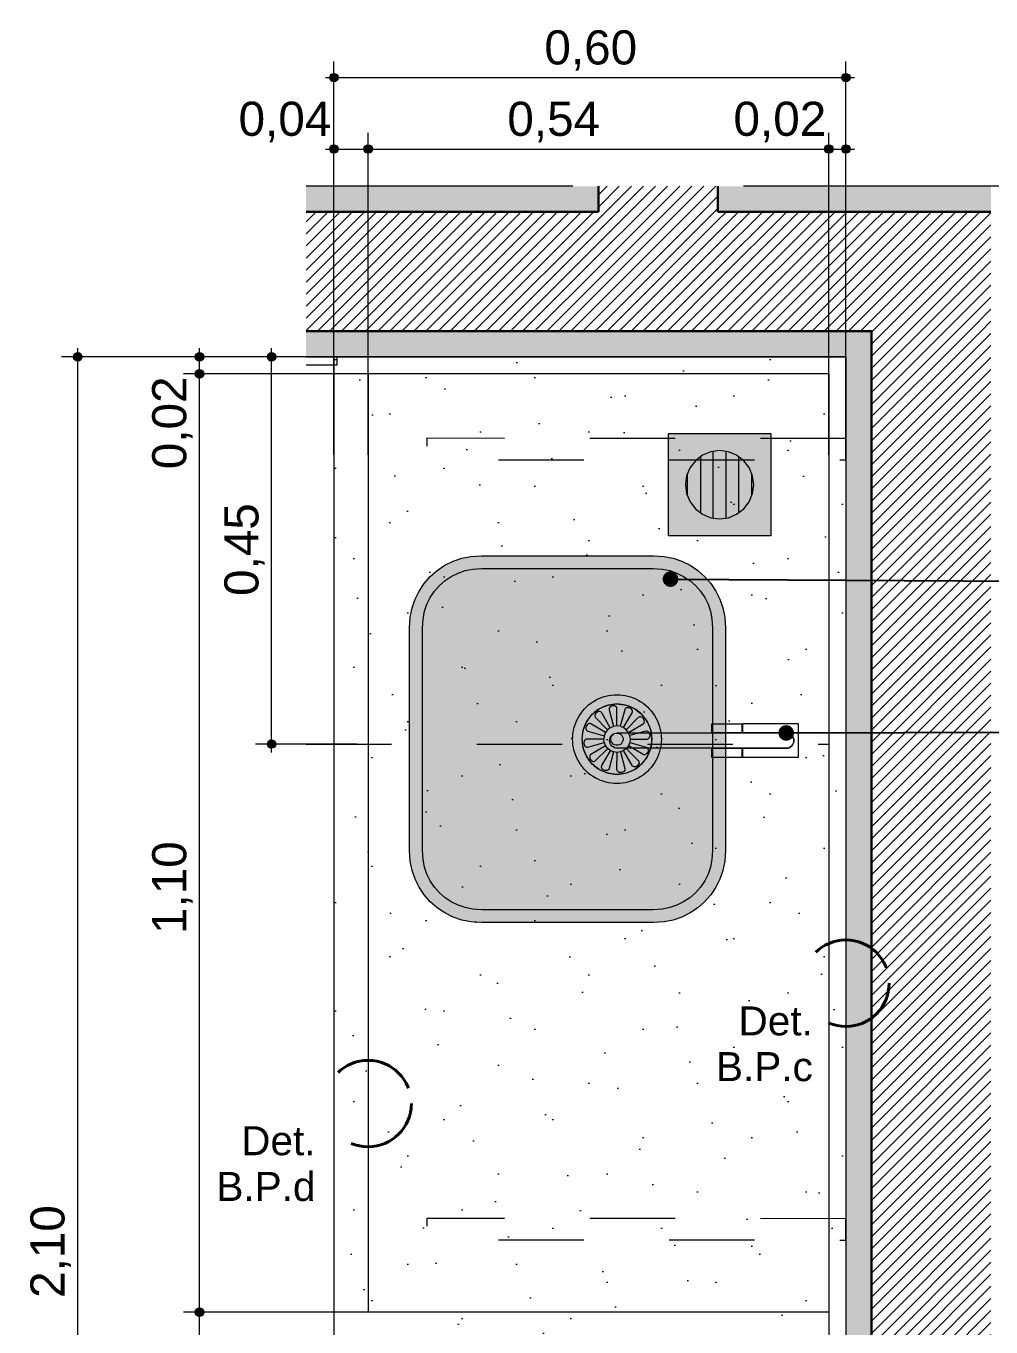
# Model space of a CAD drawing. Header units: metres. Extents: x -1.1 to 45.1, y -1 to 1.8.
# Drawn here: x 25.228 to 26.358, y 0.155 to 1.68 of the extents above; entities that cross this region are included whole.
import ezdxf

# ---------------------------------------------------------------- set-up
doc = ezdxf.new("R2010")
doc.units = ezdxf.units.M
doc.header["$MEASUREMENT"] = 0
doc.linetypes.add('Dashed', pattern=[0.028, 0.018, -0.01])
doc.linetypes.add('Double Dashed', pattern=[0.0325, 0.02, -0.005, 0.0025, -0.005])
doc.layers.add('COTAS DETALHAMENTO.EXEC', color=7, linetype='Continuous')
for name, color, linetype, lineweight, true_color in [('COTAS DETALHAMENTO.EXEC_Caneta_No__167', 7, 'Continuous', 0, 0x0035d5), ('COTAS DETALHAMENTO.EXEC_Caneta_No__24', 7, 'Continuous', 40, 0x851f10), ('COTAS DETALHAMENTO.EXEC_Caneta_No__27', 7, 'Continuous', 0, 0xbd2d17), ('COTAS DETALHAMENTO.EXEC_Caneta_No__97', 7, 'Continuous', 13, 0x6b6b6b), ('EIXO HIDRÁULICO - Executivo.EXEC_Caneta_No__167', 7, 'Continuous', 0, 0x0035d5), ('LOUCAS-METAIS.ARQ_Caneta_No__13', 7, 'Continuous', 0, 0xaaaaaa), ('LOUCAS-METAIS.ARQ_Caneta_No__16', 7, 'Continuous', 0, 0xc9c9c9), ('LOUCAS-METAIS.ARQ_Caneta_No__18', 7, 'Continuous', 0, 0xdfdfdf), ('RALO_Caneta_No__19', 7, 'Continuous', 0, 0xe9e9e9), ('RALO_Caneta_No__96', 7, 'Continuous', 0, 0xb6b6b6)]:
    doc.layers.add(name, color=color, linetype=linetype, lineweight=lineweight, true_color=true_color)
for name, color, linetype, lineweight in [('PAREDE CONSTRUIR_Caneta_No__10', 7, 'Continuous', 5), ('PAREDE CONSTRUIR_Caneta_No__241', 7, 'Continuous', 13), ('PAREDE CONSTRUIR_Caneta_No__3', 7, 'Continuous', 30), ('PAREDE CONSTRUIR_Caneta_No__91', 255, 'Continuous', 0)]:
    doc.layers.add(name, color=color, linetype=linetype, lineweight=lineweight)
doc.styles.add('GENERATED_STYLE_1', font='arial.ttf')
doc.dimstyles.new('GENERATED_STYLE__17', dxfattribs={"dimtxt": 0.04, "dimasz": 0.019, "dimexe": 0.18, "dimexo": 0.1, "dimgap": 0, "dimtad": 1, "dimzin": 0, "dimdsep": 46, "dimtxsty": 'GENERATED_STYLE_1', "dimblk": 'ARROWHEAD_11', "dimblk1": 'ARROWHEAD_11', "dimblk2": 'ARROWHEAD_11', "dimcen": 0.09, "dimclrd": 256, "dimclre": 256, "dimclrt": 256, "dimadec": 0, "dimazin": 0, "dimtfac": 1, "dimtdec": 4, "dimtmove": 0, "dimatfit": 3, "dimfxl": 0, "dimtolj": 1, "dimtzin": 0, "dimarcsym": 0})
doc.dimstyles.new('GENERATED_STYLE__20', dxfattribs={"dimtxt": 0.18, "dimasz": 0.03648, "dimexe": 0.18, "dimexo": 0.0625, "dimgap": 0, "dimtad": 0, "dimtih": 1, "dimtoh": 1, "dimdec": 4, "dimzin": 0, "dimdsep": 46, "dimcen": 0.09, "dimadec": 0, "dimazin": 0, "dimtfac": 1, "dimtdec": 4, "dimtmove": 0, "dimatfit": 3, "dimldrblk": 'ARROWHEAD_11', "dimfxl": 0, "dimtolj": 1, "dimtzin": 0, "dimarcsym": 0})
doc.dimstyles.new('GENERATED_STYLE__21', dxfattribs={"dimtxt": 0.04, "dimasz": 0.019, "dimexe": 0.18, "dimexo": 0.3585, "dimgap": 0, "dimtad": 1, "dimzin": 0, "dimdsep": 46, "dimtxsty": 'GENERATED_STYLE_1', "dimblk": 'ARROWHEAD_11', "dimblk1": 'ARROWHEAD_11', "dimblk2": 'ARROWHEAD_11', "dimcen": 0.09, "dimclrd": 256, "dimclre": 256, "dimclrt": 256, "dimadec": 0, "dimazin": 0, "dimtfac": 1, "dimtdec": 4, "dimtmove": 0, "dimatfit": 3, "dimfxl": 0, "dimtolj": 1, "dimtzin": 0, "dimarcsym": 0})
doc.dimstyles.new('GENERATED_STYLE__22', dxfattribs={"dimtxt": 0.04, "dimasz": 0.019, "dimexe": 0.18, "dimexo": 0.3585, "dimgap": 0, "dimtad": 1, "dimtih": 1, "dimtoh": 1, "dimzin": 0, "dimdsep": 46, "dimtxsty": 'GENERATED_STYLE_1', "dimblk": 'ARROWHEAD_11', "dimblk1": 'ARROWHEAD_11', "dimblk2": 'ARROWHEAD_11', "dimcen": 0.09, "dimclrd": 256, "dimclre": 256, "dimclrt": 256, "dimadec": 0, "dimazin": 0, "dimtfac": 1, "dimtdec": 4, "dimtmove": 0, "dimatfit": 3, "dimfxl": 0, "dimtolj": 1, "dimtzin": 0, "dimarcsym": 0})
pattern_1 = [(45, (25.972088, 0.07086), (-0.00707107, 0.00707107), [])]
pattern_2 = [(45, (25.97209, 0.27086), (-0.0636396, 0.0636396), [0, -0.06, 0, -0.09]), (110, (26.17209, 0.27086), (0.0845723, 0.030782), [0, -0.044, 0, -0.076])]

# ---------------------------------------------------------------- blocks, each defined once
blk = doc.blocks.new('*D148', base_point=(25.9721, 0.0709))
at = {"layer": 'COTAS DETALHAMENTO.EXEC_Caneta_No__167', "linetype": 'Continuous', "lineweight": 0, "true_color": 0x0035d5}
for points in [[(25.5104, 1.2924), (25.5107, 1.2904), (25.5118, 1.2888), (25.5135, 1.2877), (25.5154, 1.2874), (25.5173, 1.2877), (25.5189, 1.2888), (25.52, 1.2904), (25.5204, 1.2924), (25.52, 1.2943), (25.5189, 1.2959), (25.5173, 1.297), (25.5154, 1.2974), (25.5135, 1.297), (25.5118, 1.2959), (25.5107, 1.2943)], [(25.5104, 0.8384), (25.5107, 0.8364), (25.5118, 0.8348), (25.5135, 0.8337), (25.5154, 0.8334), (25.5173, 0.8337), (25.5189, 0.8348), (25.52, 0.8364), (25.5204, 0.8384), (25.52, 0.8403), (25.5189, 0.8419), (25.5173, 0.843), (25.5154, 0.8434), (25.5135, 0.843), (25.5118, 0.8419), (25.5107, 0.8403)]]:
    blk.add_hatch(color=162, dxfattribs=at).paths.add_polyline_path(points)
at = {"layer": 'COTAS DETALHAMENTO.EXEC_Caneta_No__167', "color": 162, "linetype": 'Continuous', "lineweight": 0, "true_color": 0x0035d5}
for p, q in [((25.5154, 1.2974), (25.5154, 1.3024)), ((25.5104, 1.2924), (25.4966, 1.2924)), ((25.5154, 0.8434), (25.5154, 1.2874)), ((25.6154, 1.2924), (25.5204, 1.2924)), ((25.5104, 0.8384), (25.4966, 0.8384)), ((25.5154, 0.8284), (25.5154, 0.8334)), ((25.6154, 0.8384), (25.5204, 0.8384))]:
    blk.add_line(p, q, dxfattribs=at)
for centre in [(25.5154, 1.2924), (25.5154, 0.8384)]:
    blk.add_circle(centre, 0.005, dxfattribs=at)
at = {"layer": 'COTAS DETALHAMENTO.EXEC_Caneta_No__167', "color": 162, "lineweight": 0, "true_color": 0x0035d5, "insert": (25.5074, 1.012), "char_height": 0.04, "attachment_point": 7, "rotation": 90, "style": 'GENERATED_STYLE_1'}
blk.add_mtext('\\A1;{\\pql;\\fArial|b0|i0|c0|p0;\\W1.000000;0,45}', dxfattribs=at)
blk = doc.blocks.new('ARROWHEAD_11')
at = {"color": 0, "linetype": 'Continuous', "lineweight": 0}
blk.add_line((0, 0), (-1, 0), dxfattribs=at)
at = {"color": 0, "linetype": 'Continuous', "lineweight": 0, "const_width": 0.25, "flags": 128}
blk.add_lwpolyline([(-0.125, 0, 1), (0.125, 0, 1)], format="xyb", close=True, dxfattribs=at)
blk = doc.blocks.new('*D149', base_point=(25.9721, 0.0709))
at = {"layer": 'COTAS DETALHAMENTO.EXEC_Caneta_No__27', "linetype": 'Continuous', "lineweight": 0, "true_color": 0xbd2d17}
for points in [[(25.4258, 0.1724), (25.4262, 0.1704), (25.4273, 0.1688), (25.4289, 0.1677), (25.4308, 0.1674), (25.4327, 0.1677), (25.4343, 0.1688), (25.4354, 0.1704), (25.4358, 0.1724), (25.4354, 0.1743), (25.4343, 0.1759), (25.4327, 0.177), (25.4308, 0.1774), (25.4289, 0.177), (25.4273, 0.1759), (25.4262, 0.1743)], [(25.4258, -0.8076), (25.4262, -0.8096), (25.4273, -0.8112), (25.4289, -0.8123), (25.4308, -0.8126), (25.4327, -0.8123), (25.4343, -0.8112), (25.4354, -0.8096), (25.4358, -0.8076), (25.4354, -0.8057), (25.4343, -0.8041), (25.4327, -0.803), (25.4308, -0.8026), (25.4289, -0.803), (25.4273, -0.8041), (25.4262, -0.8057)]]:
    blk.add_hatch(color=22, dxfattribs=at).paths.add_polyline_path(points)
at = {"layer": 'COTAS DETALHAMENTO.EXEC_Caneta_No__27', "color": 22, "linetype": 'Continuous', "lineweight": 0, "true_color": 0xbd2d17}
for p, q in [((25.4258, 0.1724), (25.412, 0.1724)), ((25.7893, 0.1724), (25.4358, 0.1724)), ((25.4308, -0.8026), (25.4308, 0.1674)), ((25.4258, -0.8076), (25.412, -0.8076)), ((25.7893, -0.8076), (25.4358, -0.8076)), ((25.4308, -0.8176), (25.4308, -0.8126))]:
    blk.add_line(p, q, dxfattribs=at)
for centre in [(25.4308, 0.1724), (25.4308, -0.8076)]:
    blk.add_circle(centre, 0.005, dxfattribs=at)
at = {"layer": 'COTAS DETALHAMENTO.EXEC_Caneta_No__27', "color": 22, "lineweight": 0, "true_color": 0xbd2d17, "insert": (25.4228, -0.371), "char_height": 0.04, "attachment_point": 7, "rotation": 90, "style": 'GENERATED_STYLE_1'}
blk.add_mtext('\\A1;{\\pql;\\fArial|b0|i0|c0|p0;\\W1.000000;0,98}', dxfattribs=at)
blk = doc.blocks.new('*D150', base_point=(25.9721, 0.0709))
at = {"layer": 'COTAS DETALHAMENTO.EXEC_Caneta_No__27', "linetype": 'Continuous', "lineweight": 0, "true_color": 0xbd2d17}
for points in [[(25.4258, 1.2724), (25.4262, 1.2704), (25.4273, 1.2688), (25.4289, 1.2677), (25.4308, 1.2674), (25.4327, 1.2677), (25.4343, 1.2688), (25.4354, 1.2704), (25.4358, 1.2724), (25.4354, 1.2743), (25.4343, 1.2759), (25.4327, 1.277), (25.4308, 1.2774), (25.4289, 1.277), (25.4273, 1.2759), (25.4262, 1.2743)], [(25.4258, 0.1724), (25.4262, 0.1704), (25.4273, 0.1688), (25.4289, 0.1677), (25.4308, 0.1674), (25.4327, 0.1677), (25.4343, 0.1688), (25.4354, 0.1704), (25.4358, 0.1724), (25.4354, 0.1743), (25.4343, 0.1759), (25.4327, 0.177), (25.4308, 0.1774), (25.4289, 0.177), (25.4273, 0.1759), (25.4262, 0.1743)]]:
    blk.add_hatch(color=22, dxfattribs=at).paths.add_polyline_path(points)
at = {"layer": 'COTAS DETALHAMENTO.EXEC_Caneta_No__27', "color": 22, "linetype": 'Continuous', "lineweight": 0, "true_color": 0xbd2d17}
for p, q in [((25.4258, 1.2724), (25.412, 1.2724)), ((25.4308, 0.1774), (25.4308, 1.2674)), ((25.7893, 1.2724), (25.4358, 1.2724)), ((25.4258, 0.1724), (25.412, 0.1724)), ((25.7893, 0.1724), (25.4358, 0.1724))]:
    blk.add_line(p, q, dxfattribs=at)
for centre in [(25.4308, 1.2724), (25.4308, 0.1724)]:
    blk.add_circle(centre, 0.005, dxfattribs=at)
at = {"layer": 'COTAS DETALHAMENTO.EXEC_Caneta_No__27', "color": 22, "lineweight": 0, "true_color": 0xbd2d17, "char_height": 0.04, "attachment_point": 7, "rotation": 90, "style": 'GENERATED_STYLE_1'}
for s, insert in [('\\A1;{\\pql;\\fArial|b0|i0|c0|p0;\\W1.000000;0,02}', (25.4228, 1.1606)), ('\\A1;{\\pql;\\fArial|b0|i0|c0|p0;\\W1.000000;1,10}', (25.4228, 0.6156))]:
    blk.add_mtext(s, dxfattribs=dict(at, insert=insert))
blk = doc.blocks.new('*D151', base_point=(25.9721, 0.0709))
at = {"layer": 'COTAS DETALHAMENTO.EXEC_Caneta_No__27', "linetype": 'Continuous', "lineweight": 0, "true_color": 0xbd2d17}
for points in [[(25.4258, 1.2924), (25.4262, 1.2904), (25.4273, 1.2888), (25.4289, 1.2877), (25.4308, 1.2874), (25.4327, 1.2877), (25.4343, 1.2888), (25.4354, 1.2904), (25.4358, 1.2924), (25.4354, 1.2943), (25.4343, 1.2959), (25.4327, 1.297), (25.4308, 1.2974), (25.4289, 1.297), (25.4273, 1.2959), (25.4262, 1.2943)], [(25.4258, 1.2724), (25.4262, 1.2704), (25.4273, 1.2688), (25.4289, 1.2677), (25.4308, 1.2674), (25.4327, 1.2677), (25.4343, 1.2688), (25.4354, 1.2704), (25.4358, 1.2724), (25.4354, 1.2743), (25.4343, 1.2759), (25.4327, 1.277), (25.4308, 1.2774), (25.4289, 1.277), (25.4273, 1.2759), (25.4262, 1.2743)]]:
    blk.add_hatch(color=22, dxfattribs=at).paths.add_polyline_path(points)
at = {"layer": 'COTAS DETALHAMENTO.EXEC_Caneta_No__27', "color": 22, "linetype": 'Continuous', "lineweight": 0, "true_color": 0xbd2d17}
for p, q in [((25.4308, 1.2974), (25.4308, 1.3024)), ((25.4258, 1.2924), (25.412, 1.2924)), ((25.4308, 1.2774), (25.4308, 1.2874)), ((25.7893, 1.2924), (25.4358, 1.2924)), ((25.4258, 1.2724), (25.412, 1.2724)), ((25.7893, 1.2724), (25.4358, 1.2724))]:
    blk.add_line(p, q, dxfattribs=at)
for centre in [(25.4308, 1.2924), (25.4308, 1.2724)]:
    blk.add_circle(centre, 0.005, dxfattribs=at)
blk = doc.blocks.new('*D152', base_point=(25.9721, 0.0709))
at = {"layer": 'COTAS DETALHAMENTO.EXEC_Caneta_No__27', "linetype": 'Continuous', "lineweight": 0, "true_color": 0xbd2d17}
for points in [[(25.2831, 1.2924), (25.2834, 1.2904), (25.2845, 1.2888), (25.2861, 1.2877), (25.2881, 1.2874), (25.29, 1.2877), (25.2916, 1.2888), (25.2927, 1.2904), (25.2931, 1.2924), (25.2927, 1.2943), (25.2916, 1.2959), (25.29, 1.297), (25.2881, 1.2974), (25.2861, 1.297), (25.2845, 1.2959), (25.2834, 1.2943)], [(25.2831, -0.8076), (25.2834, -0.8096), (25.2845, -0.8112), (25.2861, -0.8123), (25.2881, -0.8126), (25.29, -0.8123), (25.2916, -0.8112), (25.2927, -0.8096), (25.2931, -0.8076), (25.2927, -0.8057), (25.2916, -0.8041), (25.29, -0.803), (25.2881, -0.8026), (25.2861, -0.803), (25.2845, -0.8041), (25.2834, -0.8057)]]:
    blk.add_hatch(color=22, dxfattribs=at).paths.add_polyline_path(points)
at = {"layer": 'COTAS DETALHAMENTO.EXEC_Caneta_No__27', "color": 22, "linetype": 'Continuous', "lineweight": 0, "true_color": 0xbd2d17}
for p, q in [((25.2881, 1.2974), (25.2881, 1.3024)), ((25.2831, 1.2924), (25.2693, 1.2924)), ((25.2881, -0.8026), (25.2881, 1.2874)), ((25.6466, 1.2924), (25.2931, 1.2924)), ((25.2831, -0.8076), (25.2693, -0.8076)), ((25.6466, -0.8076), (25.2931, -0.8076)), ((25.2881, -0.8176), (25.2881, -0.8126))]:
    blk.add_line(p, q, dxfattribs=at)
for centre in [(25.2881, 1.2924), (25.2881, -0.8076)]:
    blk.add_circle(centre, 0.005, dxfattribs=at)
at = {"layer": 'COTAS DETALHAMENTO.EXEC_Caneta_No__27', "color": 22, "lineweight": 0, "true_color": 0xbd2d17, "insert": (25.2801, 0.189), "char_height": 0.04, "attachment_point": 7, "rotation": 90, "style": 'GENERATED_STYLE_1'}
blk.add_mtext('\\A1;{\\pql;\\fArial|b0|i0|c0|p0;\\W1.000000;2,10}', dxfattribs=at)
blk = doc.blocks.new('*D153', base_point=(25.9721, 0.0709))
at = {"layer": 'COTAS DETALHAMENTO.EXEC_Caneta_No__27', "linetype": 'Continuous', "lineweight": 0, "true_color": 0xbd2d17}
for points in [[(25.5834, 1.536), (25.5837, 1.5341), (25.5848, 1.5325), (25.5865, 1.5314), (25.5884, 1.531), (25.5903, 1.5314), (25.5919, 1.5325), (25.593, 1.5341), (25.5934, 1.536), (25.593, 1.538), (25.5919, 1.5396), (25.5903, 1.5407), (25.5884, 1.541), (25.5865, 1.5407), (25.5848, 1.5396), (25.5837, 1.538)], [(25.6234, 1.536), (25.6237, 1.5341), (25.6248, 1.5325), (25.6265, 1.5314), (25.6284, 1.531), (25.6303, 1.5314), (25.6319, 1.5325), (25.633, 1.5341), (25.6334, 1.536), (25.633, 1.538), (25.6319, 1.5396), (25.6303, 1.5407), (25.6284, 1.541), (25.6265, 1.5407), (25.6248, 1.5396), (25.6237, 1.538)]]:
    blk.add_hatch(color=22, dxfattribs=at).paths.add_polyline_path(points)
at = {"layer": 'COTAS DETALHAMENTO.EXEC_Caneta_No__27', "color": 22, "linetype": 'Continuous', "lineweight": 0, "true_color": 0xbd2d17}
for p, q in [((25.5884, 1.541), (25.5884, 1.5548)), ((25.6284, 1.541), (25.6284, 1.5548)), ((25.5784, 1.536), (25.5834, 1.536)), ((25.5884, 1.1775), (25.5884, 1.531)), ((25.5934, 1.536), (25.6234, 1.536)), ((25.6284, 1.1775), (25.6284, 1.531))]:
    blk.add_line(p, q, dxfattribs=at)
for centre in [(25.5884, 1.536), (25.6284, 1.536)]:
    blk.add_circle(centre, 0.005, dxfattribs=at)
at = {"layer": 'COTAS DETALHAMENTO.EXEC_Caneta_No__27', "color": 22, "lineweight": 0, "true_color": 0xbd2d17, "insert": (25.4766, 1.544), "char_height": 0.04, "attachment_point": 7, "style": 'GENERATED_STYLE_1'}
blk.add_mtext('\\A1;{\\pql;\\fArial|b0|i0|c0|p0;\\W1.000000;0,04}', dxfattribs=at)
blk = doc.blocks.new('*D154', base_point=(25.9721, 0.0709))
at = {"layer": 'COTAS DETALHAMENTO.EXEC_Caneta_No__27', "linetype": 'Continuous', "lineweight": 0, "true_color": 0xbd2d17}
for points in [[(25.6234, 1.536), (25.6237, 1.5341), (25.6248, 1.5325), (25.6265, 1.5314), (25.6284, 1.531), (25.6303, 1.5314), (25.6319, 1.5325), (25.633, 1.5341), (25.6334, 1.536), (25.633, 1.538), (25.6319, 1.5396), (25.6303, 1.5407), (25.6284, 1.541), (25.6265, 1.5407), (25.6248, 1.5396), (25.6237, 1.538)], [(26.1634, 1.536), (26.1637, 1.5341), (26.1648, 1.5325), (26.1665, 1.5314), (26.1684, 1.531), (26.1703, 1.5314), (26.1719, 1.5325), (26.173, 1.5341), (26.1734, 1.536), (26.173, 1.538), (26.1719, 1.5396), (26.1703, 1.5407), (26.1684, 1.541), (26.1665, 1.5407), (26.1648, 1.5396), (26.1637, 1.538)]]:
    blk.add_hatch(color=22, dxfattribs=at).paths.add_polyline_path(points)
at = {"layer": 'COTAS DETALHAMENTO.EXEC_Caneta_No__27', "color": 22, "linetype": 'Continuous', "lineweight": 0, "true_color": 0xbd2d17}
for p, q in [((25.6284, 1.541), (25.6284, 1.5548)), ((25.6284, 1.1775), (25.6284, 1.531)), ((25.6334, 1.536), (26.1634, 1.536))]:
    blk.add_line(p, q, dxfattribs=at)
for centre in [(25.6284, 1.536), (26.1684, 1.536)]:
    blk.add_circle(centre, 0.005, dxfattribs=at)
at = {"layer": 'COTAS DETALHAMENTO.EXEC_Caneta_No__27', "color": 22, "lineweight": 0, "true_color": 0xbd2d17, "char_height": 0.04, "attachment_point": 7, "style": 'GENERATED_STYLE_1'}
for s, insert in [('\\A1;{\\pql;\\fArial|b0|i0|c0|p0;\\W1.000000;0,54}', (25.7916, 1.544)), ('\\A1;{\\pql;\\fArial|b0|i0|c0|p0;\\W1.000000;0,02}', (26.0566, 1.544))]:
    blk.add_mtext(s, dxfattribs=dict(at, insert=insert))
blk = doc.blocks.new('*D155', base_point=(25.9721, 0.0709))
at = {"layer": 'COTAS DETALHAMENTO.EXEC_Caneta_No__27', "linetype": 'Continuous', "lineweight": 0, "true_color": 0xbd2d17}
for points in [[(26.1634, 1.536), (26.1637, 1.5341), (26.1648, 1.5325), (26.1665, 1.5314), (26.1684, 1.531), (26.1703, 1.5314), (26.1719, 1.5325), (26.173, 1.5341), (26.1734, 1.536), (26.173, 1.538), (26.1719, 1.5396), (26.1703, 1.5407), (26.1684, 1.541), (26.1665, 1.5407), (26.1648, 1.5396), (26.1637, 1.538)], [(26.1834, 1.536), (26.1837, 1.5341), (26.1848, 1.5325), (26.1865, 1.5314), (26.1884, 1.531), (26.1903, 1.5314), (26.1919, 1.5325), (26.193, 1.5341), (26.1934, 1.536), (26.193, 1.538), (26.1919, 1.5396), (26.1903, 1.5407), (26.1884, 1.541), (26.1865, 1.5407), (26.1848, 1.5396), (26.1837, 1.538)]]:
    blk.add_hatch(color=22, dxfattribs=at).paths.add_polyline_path(points)
at = {"layer": 'COTAS DETALHAMENTO.EXEC_Caneta_No__27', "color": 22, "linetype": 'Continuous', "lineweight": 0, "true_color": 0xbd2d17}
for p, q in [((26.1684, 1.541), (26.1684, 1.5548)), ((26.1884, 1.541), (26.1884, 1.5548)), ((26.1684, 1.1775), (26.1684, 1.531)), ((26.1734, 1.536), (26.1834, 1.536)), ((26.1884, 1.1775), (26.1884, 1.531)), ((26.1934, 1.536), (26.1984, 1.536))]:
    blk.add_line(p, q, dxfattribs=at)
for centre in [(26.1684, 1.536), (26.1884, 1.536)]:
    blk.add_circle(centre, 0.005, dxfattribs=at)
blk = doc.blocks.new('*D156', base_point=(25.9721, 0.0709))
at = {"layer": 'COTAS DETALHAMENTO.EXEC_Caneta_No__27', "linetype": 'Continuous', "lineweight": 0, "true_color": 0xbd2d17}
for points in [[(25.5834, 1.6197), (25.5837, 1.6178), (25.5848, 1.6162), (25.5865, 1.6151), (25.5884, 1.6147), (25.5903, 1.6151), (25.5919, 1.6162), (25.593, 1.6178), (25.5934, 1.6197), (25.593, 1.6216), (25.5919, 1.6232), (25.5903, 1.6243), (25.5884, 1.6247), (25.5865, 1.6243), (25.5848, 1.6232), (25.5837, 1.6216)], [(26.1834, 1.6197), (26.1837, 1.6178), (26.1848, 1.6162), (26.1865, 1.6151), (26.1884, 1.6147), (26.1903, 1.6151), (26.1919, 1.6162), (26.193, 1.6178), (26.1934, 1.6197), (26.193, 1.6216), (26.1919, 1.6232), (26.1903, 1.6243), (26.1884, 1.6247), (26.1865, 1.6243), (26.1848, 1.6232), (26.1837, 1.6216)]]:
    blk.add_hatch(color=22, dxfattribs=at).paths.add_polyline_path(points)
at = {"layer": 'COTAS DETALHAMENTO.EXEC_Caneta_No__27', "color": 22, "linetype": 'Continuous', "lineweight": 0, "true_color": 0xbd2d17}
for p, q in [((25.5884, 1.6247), (25.5884, 1.6384)), ((26.1884, 1.6247), (26.1884, 1.6384)), ((25.5784, 1.6197), (25.5834, 1.6197)), ((25.5934, 1.6197), (26.1834, 1.6197)), ((26.1934, 1.6197), (26.1984, 1.6197)), ((25.5884, 1.2612), (25.5884, 1.6147)), ((26.1884, 1.2612), (26.1884, 1.6147))]:
    blk.add_line(p, q, dxfattribs=at)
for centre in [(25.5884, 1.6197), (26.1884, 1.6197)]:
    blk.add_circle(centre, 0.005, dxfattribs=at)
at = {"layer": 'COTAS DETALHAMENTO.EXEC_Caneta_No__27', "color": 22, "lineweight": 0, "true_color": 0xbd2d17, "insert": (25.835, 1.6277), "char_height": 0.04, "attachment_point": 7, "style": 'GENERATED_STYLE_1'}
blk.add_mtext('\\A1;{\\pql;\\fArial|b0|i0|c0|p0;\\W1.000000;0,60}', dxfattribs=at)

msp = doc.modelspace()

# ---------------------------------------------------------------- hatches: boundary and pattern name
at = {"layer": 'LOUCAS-METAIS.ARQ_Caneta_No__16', "linetype": 'Continuous', "lineweight": 0, "true_color": 0xc9c9c9}
h = msp.add_hatch(dxfattribs=at)
h.set_pattern_fill('Haie_OD_LEGENDA_000d', color=9, style=0, pattern_type=2)
h.set_pattern_definition(pattern_2)
h.paths.add_polyline_path([(26.1884, 1.2924), (25.5884, 1.2924), (25.5884, 1.2724), (26.1884, 1.2724)])
h = msp.add_hatch(dxfattribs=at)
h.set_pattern_fill('Haie_OD_LEGENDA_000d', color=9, style=0, pattern_type=2)
h.set_pattern_definition(pattern_2)
h.paths.add_polyline_path([(25.5884, 1.2724), (25.5884, 0.1724), (25.6284, 0.1724), (25.6284, 1.2724)])
h = msp.add_hatch(dxfattribs=at)
h.set_pattern_fill('Haie_OD_LEGENDA_000d', color=9, style=0, pattern_type=2)
h.set_pattern_definition(pattern_2)
h.paths.add_polyline_path([(25.6284, 1.2724), (25.6284, 0.1724), (26.1684, 0.1724), (26.1684, 1.2724)])
h = msp.add_hatch(dxfattribs=at)
h.set_pattern_fill('Haie_OD_LEGENDA_000d', color=9, style=0, pattern_type=2)
h.set_pattern_definition(pattern_2)
h.paths.add_polyline_path([(26.1684, 1.2724), (26.1684, 0.1724), (26.1884, 0.1724), (26.1884, 1.2724)])
h = msp.add_hatch(dxfattribs=at)
h.set_pattern_fill('Haie_OD_LEGENDA_000d', color=9, style=0, pattern_type=2)
h.set_pattern_definition(pattern_2)
h.paths.add_polyline_path([(25.5884, 0.1724), (25.5884, -0.8076), (26.1684, -0.8076), (26.1684, 0.1724)])
h = msp.add_hatch(dxfattribs=at)
h.set_pattern_fill('Haie_OD_LEGENDA_000d', color=9, style=0, pattern_type=2)
h.set_pattern_definition(pattern_2)
h.paths.add_polyline_path([(26.1684, 0.1724), (26.1684, -0.8076), (26.1884, -0.8076), (26.1884, 0.1724)])
at = {"layer": 'LOUCAS-METAIS.ARQ_Caneta_No__18', "linetype": 'Continuous', "lineweight": 0, "true_color": 0xdfdfdf}
msp.add_hatch(color=254, dxfattribs=at).paths.add_polyline_path([(25.9628, 1.0591), (25.7614, 1.0591), (25.7489, 1.0583), (25.7383, 1.0562), (25.7281, 1.0527), (25.7184, 1.048), (25.7094, 1.042), (25.7013, 1.0349), (25.6942, 1.0267), (25.6882, 1.0178), (25.6835, 1.0081), (25.68, 0.9979), (25.6779, 0.9873), (25.6771, 0.9748), (25.6771, 0.7134), (25.6779, 0.7009), (25.68, 0.6903), (25.6835, 0.6801), (25.6882, 0.6705), (25.6942, 0.6615), (25.7013, 0.6534), (25.7094, 0.6463), (25.7184, 0.6403), (25.7281, 0.6355), (25.7383, 0.632), (25.7489, 0.6299), (25.7614, 0.6291), (25.9628, 0.6291), (25.9753, 0.6299), (25.9858, 0.632), (25.9961, 0.6355), (26.0057, 0.6403), (26.0147, 0.6463), (26.0228, 0.6534), (26.0299, 0.6615), (26.0359, 0.6705), (26.0407, 0.6801), (26.0442, 0.6903), (26.0463, 0.7009), (26.0471, 0.7134), (26.0471, 0.9748), (26.0463, 0.9873), (26.0442, 0.9979), (26.0407, 1.0081), (26.0359, 1.0178), (26.0299, 1.0267), (26.0228, 1.0349), (26.0147, 1.042), (26.0057, 1.048), (25.9961, 1.0527), (25.9858, 1.0562), (25.9753, 1.0583)])
at = {"layer": 'PAREDE CONSTRUIR_Caneta_No__241', "linetype": 'Continuous', "lineweight": 13}
h = msp.add_hatch(dxfattribs=at)
h.set_pattern_fill('common_brick_000d', style=0, pattern_type=2)
h.set_pattern_definition(pattern_1)
h.paths.add_polyline_path([(25.8984, 1.4924), (25.8984, 1.4624), (26.0384, 1.4624), (26.0384, 1.4924)])
h = msp.add_hatch(dxfattribs=at)
h.set_pattern_fill('common_brick_000d', style=0, pattern_type=2)
h.set_pattern_definition(pattern_1)
h.paths.add_polyline_path([(25.8984, 1.4624), (25.5558, 1.4624), (25.5558, 1.3224), (25.8984, 1.3224)])
h = msp.add_hatch(dxfattribs=at)
h.set_pattern_fill('common_brick_000d', style=0, pattern_type=2)
h.set_pattern_definition(pattern_1)
h.paths.add_polyline_path([(25.8984, 1.3224), (26.0384, 1.3224), (26.0384, 1.4624), (25.8984, 1.4624)])
h = msp.add_hatch(dxfattribs=at)
h.set_pattern_fill('common_brick_000d', style=0, pattern_type=2)
h.set_pattern_definition(pattern_1)
h.paths.add_polyline_path([(26.0384, 1.3224), (26.2184, 1.3224), (26.2184, 1.4624), (26.0384, 1.4624)])
h = msp.add_hatch(dxfattribs=at)
h.set_pattern_fill('common_brick_000d', style=0, pattern_type=2)
h.set_pattern_definition(pattern_1)
h.paths.add_polyline_path([(26.2184, 1.3224), (26.3584, 1.4624), (26.2184, 1.4624)])
h = msp.add_hatch(dxfattribs=at)
h.set_pattern_fill('common_brick_000d', style=0, pattern_type=2)
h.set_pattern_definition(pattern_1)
h.paths.add_polyline_path([(26.2184, 1.3224), (26.3584, 1.3224), (26.3584, 1.4624)])
h = msp.add_hatch(dxfattribs=at)
h.set_pattern_fill('common_brick_000d', style=0, pattern_type=2)
h.set_pattern_definition(pattern_1)
h.paths.add_polyline_path([(26.2184, 1.3224), (26.2184, -0.8089), (26.3584, -0.8089), (26.3584, 1.3224)])
at = {"layer": 'PAREDE CONSTRUIR_Caneta_No__91', "linetype": 'Continuous', "lineweight": 0}
for points in [[(25.5558, 1.4624), (25.8684, 1.4624), (25.8684, 1.4924), (25.5558, 1.4924)], [(25.8684, 1.4924), (25.8684, 1.4624), (25.8984, 1.4624), (25.8984, 1.4924)], [(26.0384, 1.4924), (26.0384, 1.4624), (26.0684, 1.4624), (26.0684, 1.4924)], [(26.0684, 1.4924), (26.0684, 1.4624), (26.3584, 1.4624), (26.3584, 1.4924)], [(26.1884, 1.3224), (25.5558, 1.3224), (25.5558, 1.2924), (26.1884, 1.2924)], [(26.1884, 1.2924), (26.2184, 1.2924), (26.2184, 1.3224)], [(26.1884, 1.2924), (26.2184, 1.3224), (26.1884, 1.3224)], [(26.1884, 1.2924), (26.1884, -0.8089), (26.2184, -0.8089), (26.2184, 1.2924)]]:
    msp.add_hatch(color=255, dxfattribs=at).paths.add_polyline_path(points)
at = {"layer": 'RALO_Caneta_No__19', "linetype": 'Continuous', "lineweight": 0, "true_color": 0xe9e9e9}
h = msp.add_hatch(color=254, dxfattribs=at)
h.paths.add_polyline_path([(26.1003, 1.0824), (26.1003, 1.2024), (25.9803, 1.2024), (25.9803, 1.0824)])
h.paths.add_polyline_path([(26.0403, 1.1824), (26.0507, 1.181), (26.0603, 1.177), (26.0686, 1.1706), (26.075, 1.1624), (26.079, 1.1527), (26.0803, 1.1424), (26.079, 1.132), (26.075, 1.1224), (26.0686, 1.1141), (26.0603, 1.1077), (26.0507, 1.1037), (26.0403, 1.1024), (26.03, 1.1037), (26.0203, 1.1077), (26.012, 1.1141), (26.0057, 1.1224), (26.0017, 1.132), (26.0003, 1.1424), (26.0017, 1.1527), (26.0057, 1.1624), (26.012, 1.1706), (26.0203, 1.177), (26.03, 1.181)], flags=0)
for points in [[(26.0178, 1.1096), (26.0178, 1.1751), (26.012, 1.1706), (26.0057, 1.1624), (26.0028, 1.1555), (26.0028, 1.1293), (26.0057, 1.1224), (26.012, 1.1141)], [(26.0328, 1.1033), (26.0328, 1.1814), (26.03, 1.181), (26.0203, 1.177), (26.0178, 1.1751), (26.0178, 1.1096), (26.0203, 1.1077), (26.03, 1.1037)], [(26.0478, 1.1033), (26.0478, 1.1814), (26.0403, 1.1824), (26.0328, 1.1814), (26.0328, 1.1033), (26.0403, 1.1024)], [(26.0507, 1.1037), (26.0603, 1.1077), (26.0628, 1.1096), (26.0628, 1.1751), (26.0603, 1.177), (26.0507, 1.181), (26.0478, 1.1814), (26.0478, 1.1033)], [(26.0686, 1.1141), (26.075, 1.1224), (26.0778, 1.1293), (26.0778, 1.1555), (26.075, 1.1624), (26.0686, 1.1706), (26.0628, 1.1751), (26.0628, 1.1096)], [(26.0028, 1.1555), (26.0017, 1.1527), (26.0003, 1.1424), (26.0017, 1.132), (26.0028, 1.1293)], [(26.0778, 1.1293), (26.079, 1.132), (26.0803, 1.1424), (26.079, 1.1527), (26.0778, 1.1555)]]:
    msp.add_hatch(color=254, dxfattribs=at).paths.add_polyline_path(points)

# ---------------------------------------------------------------- linework, layer by layer
at = {"layer": 'COTAS DETALHAMENTO.EXEC_Caneta_No__24', "color": 26, "linetype": 'Double Dashed', "lineweight": 40, "ltscale": 4, "true_color": 0x851f10}
for centre in [(26.1884, 0.558), (25.6284, 0.4168)]:
    msp.add_circle(centre, 0.0507, dxfattribs=at)
at = {"layer": 'COTAS DETALHAMENTO.EXEC_Caneta_No__97', "color": 251, "linetype": 'Dashed', "lineweight": 13, "true_color": 0x6b6b6b, "flags": 128}
for points in [[(26.1884, 1.1966), (25.6974, 1.1968), (25.6974, 1.1718), (26.1884, 1.1716)], [(26.1884, 0.2819), (25.6974, 0.282), (25.6974, 0.257), (26.1884, 0.2569)]]:
    msp.add_lwpolyline(points, close=True, dxfattribs=at)
at = {"layer": 'EIXO HIDRÁULICO - Executivo.EXEC_Caneta_No__167', "color": 162, "linetype": 'Dashed', "lineweight": 0, "true_color": 0x0035d5}
msp.add_line((25.5558, 0.8384), (26.1684, 0.8384), dxfattribs=at)
at = {"layer": 'LOUCAS-METAIS.ARQ_Caneta_No__13', "color": 253, "linetype": 'Continuous', "lineweight": 0, "true_color": 0xaaaaaa, "flags": 128}
for points in [[(26.1884, 1.2924), (25.5884, 1.2924)], [(25.5884, 1.2924), (25.5884, 1.2724)], [(26.1884, 1.2924), (26.1884, 1.2724)], [(25.5884, 1.2724), (25.5884, 0.1724), (25.5884, -0.8076)], [(26.1684, 1.2724), (25.5884, 1.2724)], [(25.6284, 1.2724), (25.6284, 0.1724)], [(26.1684, 1.2724), (26.1684, 0.1724), (26.1684, -0.8076)], [(26.1884, 1.2724), (26.1884, 0.1724), (26.1884, -0.8076)], [(26.1684, 0.1724), (25.6284, 0.1724)]]:
    msp.add_lwpolyline(points, dxfattribs=at)
at = {"layer": 'LOUCAS-METAIS.ARQ_Caneta_No__13', "color": 253, "linetype": 'Continuous', "lineweight": 0, "true_color": 0xaaaaaa}
for points in [[(25.9628, 1.0591), (25.9753, 1.0583), (25.9858, 1.0562), (25.9961, 1.0527), (26.0057, 1.048), (26.0147, 1.042), (26.0228, 1.0349), (26.0299, 1.0267), (26.0359, 1.0178), (26.0407, 1.0081), (26.0442, 0.9979), (26.0463, 0.9873), (26.0471, 0.9748), (26.0471, 0.7134), (26.0463, 0.7009), (26.0442, 0.6903), (26.0407, 0.6801), (26.0359, 0.6705), (26.0299, 0.6615), (26.0228, 0.6534), (26.0147, 0.6463), (26.0057, 0.6403), (25.9961, 0.6355), (25.9858, 0.632), (25.9753, 0.6299), (25.9628, 0.6291), (25.7614, 0.6291), (25.7489, 0.6299), (25.7383, 0.632), (25.7281, 0.6355), (25.7184, 0.6403), (25.7094, 0.6463), (25.7013, 0.6534), (25.6942, 0.6615), (25.6882, 0.6705), (25.6835, 0.6801), (25.68, 0.6903), (25.6779, 0.7009), (25.6771, 0.7134), (25.6771, 0.9748), (25.6779, 0.9873), (25.68, 0.9979), (25.6835, 1.0081), (25.6882, 1.0178), (25.6942, 1.0267), (25.7013, 1.0349), (25.7094, 1.042), (25.7184, 1.048), (25.7281, 1.0527), (25.7383, 1.0562), (25.7489, 1.0583), (25.7614, 1.0591)], [(25.7422, 0.6466), (25.7338, 0.6494), (25.7259, 0.6533), (25.7186, 0.6582), (25.712, 0.664), (25.7062, 0.6706), (25.7013, 0.678), (25.6974, 0.6859), (25.6945, 0.6942), (25.6928, 0.7029), (25.6921, 0.7139), (25.6921, 0.9743), (25.6928, 0.9853), (25.6945, 0.994), (25.6974, 1.0023), (25.7013, 1.0103), (25.7062, 1.0176), (25.712, 1.0242), (25.7186, 1.03), (25.7259, 1.0349), (25.7338, 1.0388), (25.7422, 1.0417), (25.7508, 1.0434), (25.7619, 1.0441), (25.9623, 1.0441), (25.9733, 1.0434), (25.982, 1.0417), (25.9903, 1.0388), (25.9982, 1.0349), (26.0056, 1.03), (26.0122, 1.0242), (26.018, 1.0176), (26.0229, 1.0103), (26.0268, 1.0023), (26.0296, 0.994), (26.0314, 0.9853), (26.0321, 0.9743), (26.0321, 0.7139), (26.0314, 0.7029), (26.0296, 0.6942), (26.0268, 0.6859), (26.0229, 0.678), (26.018, 0.6706), (26.0122, 0.664), (26.0056, 0.6582), (25.9982, 0.6533), (25.9903, 0.6494), (25.982, 0.6466), (25.9733, 0.6448), (25.9623, 0.6441), (25.7619, 0.6441), (25.7508, 0.6448)], [(25.88, 0.811), (25.878, 0.8136), (25.8762, 0.8163), (25.8745, 0.8191), (25.873, 0.822), (25.8717, 0.825), (25.8706, 0.828), (25.8697, 0.8312), (25.869, 0.8344), (25.8685, 0.8376), (25.8682, 0.8409), (25.8681, 0.8441), (25.8682, 0.8474), (25.8685, 0.8506), (25.869, 0.8539), (25.8697, 0.857), (25.8706, 0.8602), (25.8717, 0.8633), (25.873, 0.8663), (25.8745, 0.8692), (25.8762, 0.872), (25.878, 0.8747), (25.88, 0.8773), (25.8822, 0.8797), (25.8845, 0.882), (25.8869, 0.8842), (25.8895, 0.8862), (25.8922, 0.888), (25.895, 0.8897), (25.8979, 0.8912), (25.9009, 0.8925), (25.904, 0.8936), (25.9071, 0.8945), (25.9103, 0.8952), (25.9136, 0.8957), (25.9168, 0.896), (25.9201, 0.8961), (25.9233, 0.896), (25.9266, 0.8957), (25.9298, 0.8952), (25.933, 0.8945), (25.9361, 0.8936), (25.9392, 0.8925), (25.9422, 0.8912), (25.9451, 0.8897), (25.9479, 0.888), (25.9506, 0.8862), (25.9532, 0.8842), (25.9557, 0.882), (25.958, 0.8797), (25.9601, 0.8773), (25.9621, 0.8747), (25.964, 0.872), (25.9656, 0.8692), (25.9671, 0.8663), (25.9684, 0.8633), (25.9695, 0.8602), (25.9704, 0.857), (25.9712, 0.8539), (25.9717, 0.8506), (25.972, 0.8474), (25.9721, 0.8441), (25.972, 0.8409), (25.9717, 0.8376), (25.9712, 0.8344), (25.9704, 0.8312), (25.9695, 0.828), (25.9684, 0.825), (25.9671, 0.822), (25.9656, 0.8191), (25.964, 0.8163), (25.9621, 0.8136), (25.9601, 0.811), (25.958, 0.8085), (25.9557, 0.8062), (25.9532, 0.804), (25.9506, 0.802), (25.9479, 0.8002), (25.9451, 0.7985), (25.9422, 0.7971), (25.9392, 0.7958), (25.9361, 0.7947), (25.933, 0.7938), (25.9298, 0.793), (25.9266, 0.7925), (25.9233, 0.7922), (25.9201, 0.7921), (25.9168, 0.7922), (25.9136, 0.7925), (25.9103, 0.793), (25.9071, 0.7938), (25.904, 0.7947), (25.9009, 0.7958), (25.8979, 0.7971), (25.895, 0.7985), (25.8922, 0.8002), (25.8895, 0.802), (25.8869, 0.804), (25.8845, 0.8062), (25.8822, 0.8085)], [(25.8996, 0.8083), (25.8911, 0.8149), (25.8846, 0.8234), (25.8805, 0.8334), (25.8791, 0.8441), (25.8805, 0.8548), (25.8846, 0.8648), (25.8911, 0.8734), (25.8996, 0.8799), (25.9095, 0.8841), (25.9201, 0.8855), (25.9307, 0.8841), (25.9406, 0.8799), (25.949, 0.8734), (25.9555, 0.8648), (25.9596, 0.8548), (25.961, 0.8441), (25.9609, 0.8467), (25.9607, 0.8493), (25.9603, 0.8518), (25.9597, 0.8543), (25.959, 0.8568), (25.9582, 0.8592), (25.9571, 0.8616), (25.956, 0.8639), (25.9546, 0.8661), (25.9532, 0.8682), (25.9516, 0.8702), (25.9499, 0.8722), (25.9481, 0.874), (25.9462, 0.8757), (25.9441, 0.8773), (25.942, 0.8787), (25.9398, 0.88), (25.9375, 0.8812), (25.9351, 0.8822), (25.9327, 0.8831), (25.9302, 0.8838), (25.9277, 0.8844), (25.9252, 0.8848), (25.9226, 0.885), (25.92, 0.8851), (25.9175, 0.885), (25.9149, 0.8848), (25.9124, 0.8844), (25.9098, 0.8838), (25.9074, 0.8831), (25.9049, 0.8822), (25.9026, 0.8812), (25.9003, 0.88), (25.8981, 0.8787), (25.8959, 0.8773), (25.8939, 0.8757), (25.892, 0.874), (25.8902, 0.8722), (25.8884, 0.8702), (25.8869, 0.8682), (25.8854, 0.8661), (25.8841, 0.8639), (25.8829, 0.8616), (25.8819, 0.8592), (25.881, 0.8568), (25.8803, 0.8543), (25.8798, 0.8518), (25.8794, 0.8493), (25.8791, 0.8467), (25.879, 0.8441), (25.8791, 0.8415), (25.8794, 0.839), (25.8798, 0.8364), (25.8803, 0.8339), (25.881, 0.8314), (25.8819, 0.829), (25.8829, 0.8267), (25.8841, 0.8244), (25.8854, 0.8222), (25.8869, 0.82), (25.8884, 0.818), (25.8902, 0.8161), (25.892, 0.8142), (25.8939, 0.8125), (25.8959, 0.811), (25.8981, 0.8095), (25.9003, 0.8082), (25.9026, 0.807), (25.9049, 0.806), (25.9074, 0.8051), (25.9098, 0.8044), (25.9124, 0.8038), (25.9149, 0.8034), (25.9175, 0.8032), (25.92, 0.8031), (25.9226, 0.8032), (25.9252, 0.8034), (25.9277, 0.8038), (25.9302, 0.8044), (25.9327, 0.8051), (25.9351, 0.806), (25.9375, 0.807), (25.9398, 0.8082), (25.942, 0.8095), (25.9441, 0.811), (25.9462, 0.8125), (25.9481, 0.8142), (25.9499, 0.8161), (25.9516, 0.818), (25.9532, 0.82), (25.9546, 0.8222), (25.956, 0.8244), (25.9571, 0.8267), (25.9582, 0.829), (25.959, 0.8314), (25.9597, 0.8339), (25.9603, 0.8364), (25.9607, 0.839), (25.9609, 0.8415), (25.961, 0.8441), (25.9596, 0.8334), (25.9555, 0.8234), (25.949, 0.8149), (25.9406, 0.8083), (25.9307, 0.8042), (25.9201, 0.8027), (25.9095, 0.8042)], [(26.0314, 0.8621), (26.0664, 0.8621), (26.0664, 0.8514), (26.0314, 0.8514)], [(25.9192, 0.8369), (25.9173, 0.8374), (25.9157, 0.8384), (25.9144, 0.8397), (25.9134, 0.8413), (25.913, 0.8432), (25.913, 0.8451), (25.9134, 0.8469), (25.9144, 0.8485), (25.9157, 0.8499), (25.9173, 0.8508), (25.9191, 0.8513), (25.921, 0.8513), (25.9228, 0.8508), (25.9244, 0.8499), (25.9258, 0.8485), (25.9267, 0.8469), (25.9272, 0.8451), (25.9272, 0.8432), (25.9267, 0.8414), (25.9258, 0.8397), (25.9245, 0.8384), (25.9228, 0.8374), (25.921, 0.8369)], [(26.0314, 0.8227), (26.0314, 0.8334), (26.0664, 0.8334), (26.0664, 0.8227)]]:
    msp.add_lwpolyline(points, close=True, dxfattribs=at)
for points in [[(25.924, 0.8592), (25.9277, 0.8576), (25.9377, 0.8751), (25.9381, 0.876), (25.9381, 0.8771), (25.9377, 0.8781), (25.9371, 0.8791), (25.9361, 0.8799), (25.935, 0.8806), (25.9338, 0.8809), (25.9325, 0.881), (25.9313, 0.8808), (25.9304, 0.8803), (25.9296, 0.8795), (25.9292, 0.8786), (25.924, 0.8592), (25.92, 0.8597), (25.916, 0.8591), (25.9123, 0.8575), (25.9091, 0.855), (25.9067, 0.8518), (25.9052, 0.8481), (25.9047, 0.844), (25.8847, 0.8441), (25.8837, 0.8439), (25.8828, 0.8434), (25.8821, 0.8426), (25.8816, 0.8415), (25.8813, 0.8402), (25.8814, 0.8389), (25.8817, 0.8377), (25.8822, 0.8366), (25.883, 0.8357), (25.8839, 0.835), (25.8849, 0.8348), (25.8859, 0.8349), (25.9052, 0.84), (25.9068, 0.8363), (25.8895, 0.8262), (25.8887, 0.8256), (25.8882, 0.8247), (25.888, 0.8236), (25.8881, 0.8224), (25.8884, 0.8212), (25.8891, 0.8201), (25.89, 0.8192), (25.8911, 0.8185), (25.8922, 0.8181), (25.8933, 0.818), (25.8943, 0.8183), (25.8951, 0.8189), (25.9093, 0.8331), (25.9068, 0.8363)], [(25.9123, 0.8575), (25.9024, 0.875), (25.9017, 0.8758), (25.9008, 0.8763), (25.8998, 0.8766), (25.8986, 0.8765), (25.8974, 0.8761), (25.8963, 0.8754), (25.8954, 0.8745), (25.8947, 0.8734), (25.8943, 0.8723), (25.8942, 0.8712), (25.8945, 0.8702), (25.8951, 0.8694), (25.9091, 0.855)], [(25.92, 0.8597), (25.9201, 0.8798), (25.9199, 0.8808), (25.9194, 0.8817), (25.9185, 0.8825), (25.9175, 0.883), (25.9162, 0.8832), (25.915, 0.8832), (25.9137, 0.8829), (25.9126, 0.8823), (25.9117, 0.8816), (25.9111, 0.8806), (25.9108, 0.8796), (25.9109, 0.8786), (25.916, 0.8591)], [(25.9334, 0.852), (25.9507, 0.862), (25.9515, 0.8626), (25.952, 0.8636), (25.9522, 0.8646), (25.9521, 0.8658), (25.9517, 0.867), (25.951, 0.8681), (25.9501, 0.8691), (25.9491, 0.8698), (25.948, 0.8702), (25.9469, 0.8702), (25.9459, 0.87), (25.9451, 0.8694), (25.9309, 0.8552)], [(25.9067, 0.8518), (25.8894, 0.862), (25.8885, 0.8623), (25.8875, 0.8623), (25.8864, 0.8619), (25.8854, 0.8613), (25.8846, 0.8603), (25.884, 0.8592), (25.8836, 0.8579), (25.8836, 0.8567), (25.8838, 0.8555), (25.8843, 0.8545), (25.885, 0.8538), (25.8859, 0.8533), (25.9052, 0.8481)], [(25.9349, 0.8482), (25.9355, 0.8442), (25.9554, 0.8441), (25.9564, 0.8443), (25.9573, 0.8448), (25.958, 0.8457), (25.9586, 0.8467), (25.9588, 0.848), (25.9588, 0.8493), (25.9585, 0.8505), (25.9579, 0.8517), (25.9571, 0.8526), (25.9562, 0.8532), (25.9552, 0.8535), (25.9542, 0.8534), (25.9349, 0.8482), (25.9334, 0.852), (25.9309, 0.8552), (25.9277, 0.8576)], [(25.9355, 0.8442), (25.935, 0.8402), (25.9542, 0.8349), (25.9551, 0.8345), (25.9559, 0.8337), (25.9564, 0.8327), (25.9566, 0.8316), (25.9565, 0.8303), (25.9562, 0.829), (25.9555, 0.8279), (25.9547, 0.827), (25.9537, 0.8263), (25.9527, 0.8259), (25.9516, 0.8259), (25.9507, 0.8263), (25.9335, 0.8364), (25.931, 0.8332), (25.9451, 0.8189), (25.9457, 0.818), (25.9459, 0.817), (25.9459, 0.8159), (25.9455, 0.8148), (25.9448, 0.8137), (25.9439, 0.8128), (25.9428, 0.8122), (25.9416, 0.8118), (25.9404, 0.8117), (25.9393, 0.8119), (25.9384, 0.8124), (25.9378, 0.8132), (25.9278, 0.8307), (25.9241, 0.8291), (25.9292, 0.8096), (25.9293, 0.8086), (25.9291, 0.8076), (25.9285, 0.8067), (25.9276, 0.8059), (25.9264, 0.8053), (25.9252, 0.805), (25.9239, 0.805), (25.9227, 0.8052), (25.9216, 0.8058), (25.9208, 0.8065), (25.9203, 0.8074), (25.9201, 0.8084), (25.9202, 0.8286), (25.9162, 0.8291), (25.9109, 0.8096), (25.9105, 0.8087), (25.9098, 0.808), (25.9088, 0.8075), (25.9076, 0.8072), (25.9064, 0.8073), (25.9052, 0.8077), (25.904, 0.8083), (25.9031, 0.8091), (25.9024, 0.8101), (25.9021, 0.8112), (25.9021, 0.8122), (25.9024, 0.8132), (25.9125, 0.8306), (25.9093, 0.8331)], [(25.9052, 0.84), (25.9047, 0.844)], [(25.935, 0.8402), (25.9335, 0.8364)], [(25.9162, 0.8291), (25.9125, 0.8306)], [(25.9241, 0.8291), (25.9202, 0.8286)], [(25.931, 0.8332), (25.9278, 0.8307)]]:
    msp.add_lwpolyline(points, dxfattribs=at)
for points in [[(26.0674, 0.8224), (26.0674, 0.8334), (26.1184, 0.8334, 1), (26.1184, 0.8514), (26.0674, 0.8514), (26.0674, 0.8623), (26.1324, 0.8623), (26.1324, 0.8224)], [(25.9205, 0.8334, -1), (25.9205, 0.8514), (26.1184, 0.8514, -1), (26.1184, 0.8334)]]:
    msp.add_lwpolyline(points, format="xyb", close=True, dxfattribs=at)
at = {"layer": 'PAREDE CONSTRUIR_Caneta_No__10', "color": 7, "linetype": 'Continuous', "lineweight": 5}
for p, q in [((25.5558, 1.2924), (25.5918, 1.2924)), ((25.5918, 1.2824), (25.5558, 1.2824)), ((25.5918, 1.2924), (25.5918, 1.2824))]:
    msp.add_line(p, q, dxfattribs=at)
at = {"layer": 'PAREDE CONSTRUIR_Caneta_No__241', "color": 7, "linetype": 'Continuous', "lineweight": 13}
msp.add_line((25.5558, 1.2924), (25.5918, 1.2924), dxfattribs=at)
msp.add_line((25.5558, 1.2924), (25.5918, 1.2924), dxfattribs=at)
for points in [[(25.8684, 1.4924), (25.5558, 1.4924)], [(26.3884, 1.4924), (26.0684, 1.4924)], [(25.5558, 1.2924), (26.1884, 1.2924)], [(26.1884, 1.2924), (26.1884, -0.8089)]]:
    msp.add_lwpolyline(points, dxfattribs=at)
at = {"layer": 'PAREDE CONSTRUIR_Caneta_No__3', "color": 7, "linetype": 'Continuous', "lineweight": 30}
for p, q in [((25.8984, 1.4924), (25.8984, 1.4624)), ((25.8984, 1.4924), (25.8984, 1.4624)), ((26.0384, 1.4624), (26.0384, 1.4924)), ((26.0384, 1.4624), (26.0384, 1.4924)), ((25.8984, 1.4624), (25.5558, 1.4624)), ((26.2184, 1.4624), (26.0384, 1.4624)), ((26.3584, 1.4624), (26.2184, 1.4624)), ((25.5558, 1.3224), (25.8984, 1.3224)), ((25.8984, 1.3224), (26.0384, 1.3224)), ((26.0384, 1.3224), (26.2184, 1.3224)), ((26.2184, 1.2924), (26.2184, 1.3224)), ((26.2184, 1.2924), (26.2184, 1.3224)), ((26.2184, 1.2924), (26.2184, -0.8089))]:
    msp.add_line(p, q, dxfattribs=at)
msp.add_point((26.2184, 1.3224), dxfattribs=at)
at = {"layer": 'RALO_Caneta_No__96', "color": 253, "linetype": 'Continuous', "lineweight": 0, "true_color": 0xb6b6b6}
for p, q in [((25.9803, 1.0824), (25.9803, 1.2024)), ((25.9803, 1.2024), (26.1003, 1.2024)), ((26.1003, 1.2024), (26.1003, 1.0824)), ((26.0203, 1.177), (26.012, 1.1706)), ((26.0178, 1.1751), (26.0178, 1.1096)), ((26.03, 1.181), (26.0203, 1.177)), ((26.0403, 1.1824), (26.03, 1.181)), ((26.0328, 1.1033), (26.0328, 1.1814)), ((26.0507, 1.181), (26.0403, 1.1824)), ((26.0478, 1.1814), (26.0478, 1.1033)), ((26.0603, 1.177), (26.0507, 1.181)), ((26.0686, 1.1706), (26.0603, 1.177)), ((26.0628, 1.1096), (26.0628, 1.1751)), ((26.0057, 1.1624), (26.0017, 1.1527)), ((26.012, 1.1706), (26.0057, 1.1624)), ((26.075, 1.1624), (26.0686, 1.1706)), ((26.079, 1.1527), (26.075, 1.1624)), ((26.0017, 1.1527), (26.0003, 1.1424)), ((26.0028, 1.1293), (26.0028, 1.1555)), ((26.0778, 1.1555), (26.0778, 1.1293)), ((26.0803, 1.1424), (26.079, 1.1527)), ((26.0003, 1.1424), (26.0017, 1.132)), ((26.0017, 1.132), (26.0057, 1.1224)), ((26.075, 1.1224), (26.079, 1.132)), ((26.079, 1.132), (26.0803, 1.1424)), ((26.0057, 1.1224), (26.012, 1.1141)), ((26.012, 1.1141), (26.0203, 1.1077)), ((26.0603, 1.1077), (26.0686, 1.1141)), ((26.0686, 1.1141), (26.075, 1.1224)), ((26.0203, 1.1077), (26.03, 1.1037)), ((26.03, 1.1037), (26.0403, 1.1024)), ((26.0403, 1.1024), (26.0507, 1.1037)), ((26.0507, 1.1037), (26.0603, 1.1077)), ((26.1003, 1.0824), (25.9803, 1.0824))]:
    msp.add_line(p, q, dxfattribs=at)

# ---------------------------------------------------------------- texts
at = {"layer": 'COTAS DETALHAMENTO.EXEC_Caneta_No__24', "color": 26, "linetype": 'Continuous', "lineweight": 40, "true_color": 0x851f10, "char_height": 0.034, "attachment_point": 3, "line_spacing_factor": 0.946246, "style": 'GENERATED_STYLE_1'}
for s, insert in [('\\A1;{\\pqr;\\fArial|b0|i0|c0|p0;\\W1.000000;Det.\\P\\pql;\\fArial|b0|i0|c0|p0;\\W1.000000;B.P.\\fArial|b0|i0|c0|p0;\\W1.000000;c}', (26.1496, 0.5308)), ('\\A1;{\\pqr;\\fArial|b0|i0|c0|p0;\\W1.000000;Det.\\P\\pql;\\fArial|b0|i0|c0|p0;\\W1.000000;B.P.\\fArial|b0|i0|c0|p0;\\W1.000000;d}', (25.5668, 0.3903))]:
    msp.add_mtext(s, dxfattribs=dict(at, insert=insert))

# ---------------------------------------------------------------- dimensions: what is measured, and where the dimension line sits
at = {"layer": 'COTAS DETALHAMENTO.EXEC', "color": 22, "linetype": 'Continuous', "lineweight": 0, "true_color": 0xbd2d17}
for base, p1, p2, picture, middle in [((26.1884, 1.6197), (25.5884, 1.2924), (26.1884, 1.2924), '*D156', (25.8868, 1.6477)), ((25.6284, 1.536), (25.5884, 1.2924), (25.6284, 1.1815), '*D153', (25.5284, 1.564)), ((26.1684, 1.536), (25.6284, 1.1815), (26.1684, 1.2074), '*D154', (25.8434, 1.564)), ((26.1884, 1.536), (26.1684, 1.2074), (26.1884, 1.2924), '*D155', (26.1084, 1.564))]:
    dim = msp.add_linear_dim(base=base, p1=p1, p2=p2, dimstyle='GENERATED_STYLE__22', dxfattribs=at)
    dim.commit()
    dim.dimension.update_dxf_attribs({"geometry": picture, "text_midpoint": middle, "dimtype": 160})
for base, p1, p2, picture, middle in [((25.2881, 1.2924), (25.5884, -0.8076), (25.5884, 1.2924), '*D152', (25.2601, 0.2408)), ((25.4308, 1.2924), (25.8974, 1.2724), (25.5884, 1.2924), '*D151', (25.4028, 1.2124)), ((25.4308, 1.2724), (25.6284, 0.1724), (25.8974, 1.2724), '*D150', (25.4028, 0.6674)), ((25.4308, 0.1724), (25.5884, -0.8076), (25.6284, 0.1724), '*D149', (25.4028, -0.3192))]:
    dim = msp.add_linear_dim(base=base, p1=p1, p2=p2, angle=90, dimstyle='GENERATED_STYLE__21', dxfattribs=at)
    dim.commit()
    dim.dimension.update_dxf_attribs({"geometry": picture, "text_midpoint": middle, "dimtype": 160, "text_rotation": 90})
at = {"layer": 'COTAS DETALHAMENTO.EXEC', "color": 162, "linetype": 'Continuous', "lineweight": 0, "true_color": 0x0035d5}
dim = msp.add_linear_dim(base=(25.5154, 1.2924), p1=(25.5558, 0.8384), p2=(25.5884, 1.2924), angle=90, dimstyle='GENERATED_STYLE__17', dxfattribs=at)
dim.commit()
dim.dimension.update_dxf_attribs({"geometry": '*D148', "text_midpoint": (25.4874, 1.0638), "dimtype": 160, "text_rotation": 90})

# ---------------------------------------------------------------- leaders
at = {"layer": 'COTAS DETALHAMENTO.EXEC_Caneta_No__27', "color": 22, "linetype": 'Continuous', "lineweight": 0, "true_color": 0xbd2d17, "annotation_type": 0, "has_hookline": 1, "hookline_direction": 0}
for points, text_width in [([(25.9828, 1.0317), (26.4381, 1.0289)], 0.484), ([(26.1184, 0.8514), (26.4381, 0.8525)], 0.4156)]:
    msp.add_leader(points, dimstyle='GENERATED_STYLE__20', dxfattribs=dict(at, text_width=text_width))

doc.saveas('drawing.dxf')
